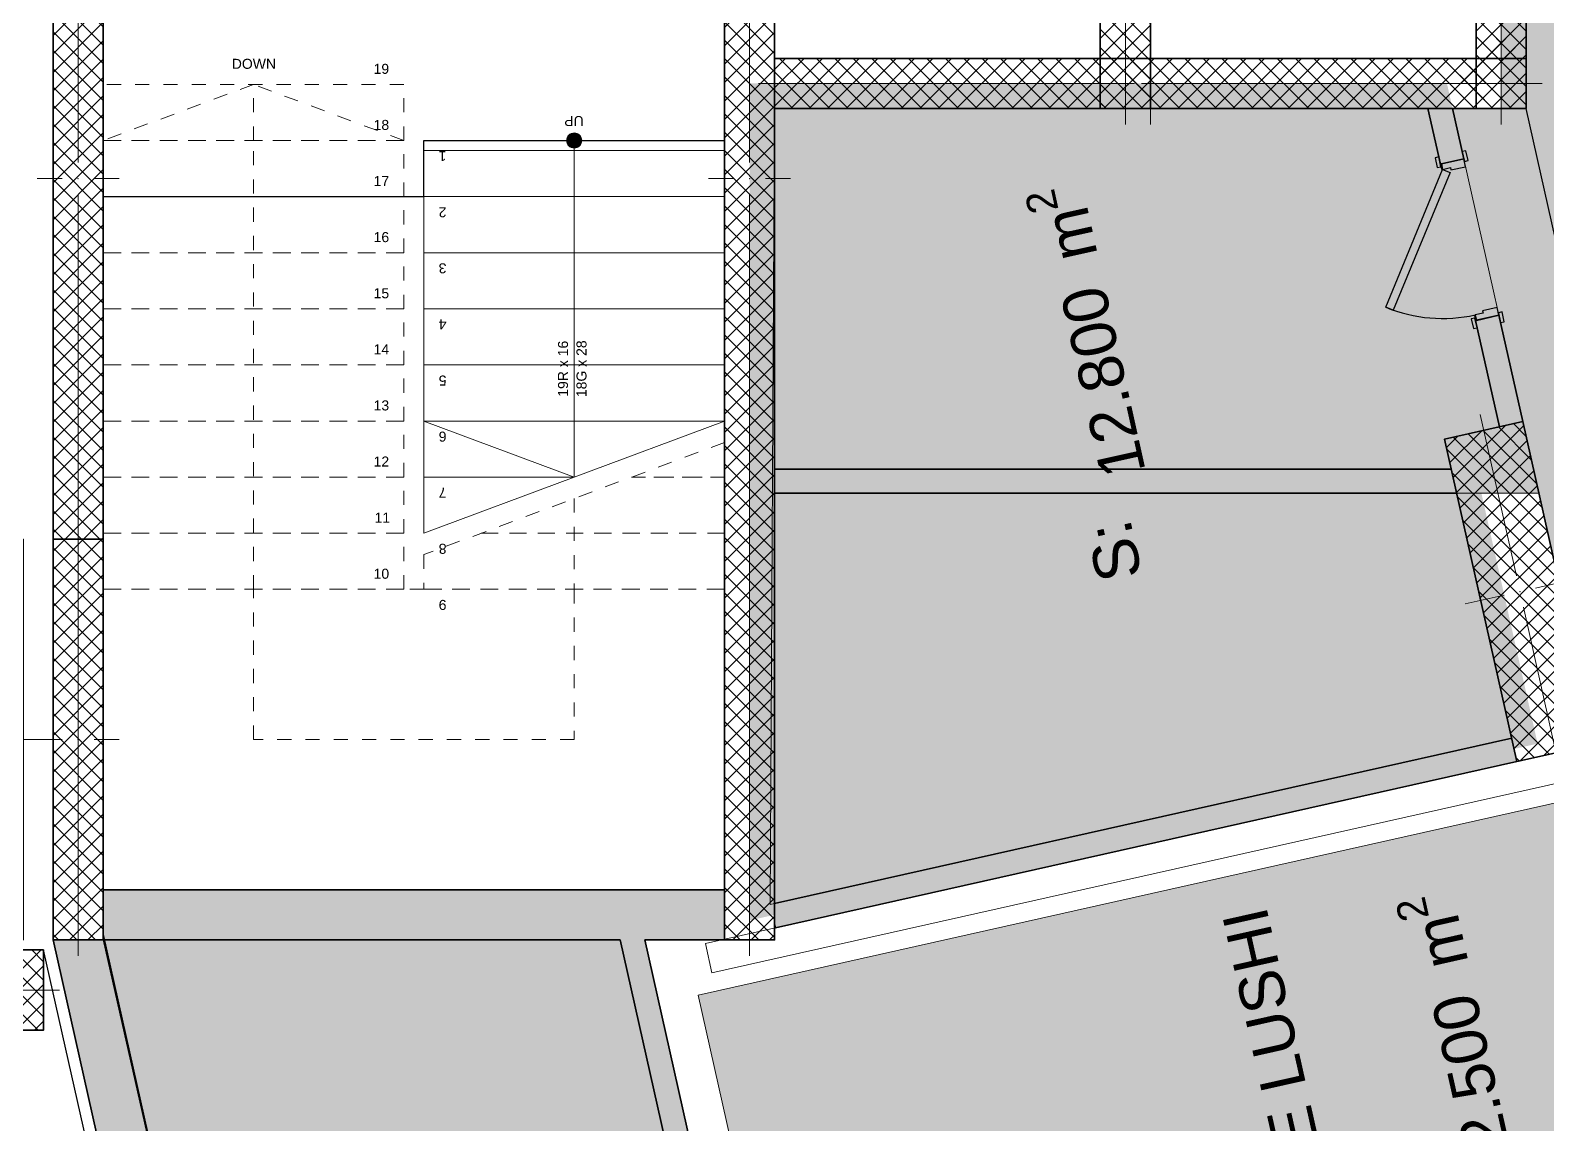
# Model space of a CAD drawing. Header units: millimetres. Extents: x -5491 to 122470, y -101890 to 30952.
# Drawn here: x 52136 to 59702, y -19918 to -14461 of the extents above; entities that cross this region are included whole.
import ezdxf
from ezdxf.enums import TextEntityAlignment as Align

# ---------------------------------------------------------------- set-up
doc = ezdxf.new("R2010")
doc.units = ezdxf.units.MM
doc.header["$MEASUREMENT"] = 0
doc.linetypes.add('Dense Dotted', pattern=[88.194442, 0, -88.194442])
doc.linetypes.add('Small Dashed', pattern=[141.111111, 70.555556, -70.555556])
for name, color, linetype in [('- DEPO', 7, 'Continuous'), ('- GARAZHE', 7, 'Continuous'), ('A - Muret', 7, 'Continuous'), ('A - Pllaka mbi bodrum', 7, 'Continuous'), ('A - Pllaka Perdhes', 7, 'Continuous'), ('A - Pllaka Themel', 7, 'Continuous'), ('A - Shtyllat', 7, 'Continuous'), ('Structural - Stair & Railing', 7, 'Continuous')]:
    doc.layers.add(name, color=color, linetype=linetype)
for name, color, linetype, lineweight in [('- DEPO_Pen_No__1', 7, 'Continuous', 13), ('- GARAZHE_Pen_No__1', 7, 'Continuous', 13), ('065 Möbel Einrichtung_Pen_No__2', 8, 'Continuous', 15), ('A - Fill Zone_Pen_No__102', 254, 'Continuous', 13), ('A - Muret_Pen_No__7', 7, 'Continuous', 35), ('A - Pllaka mbi bodrum_Pen_No__42', 8, 'Continuous', 25), ('A - Pllaka Perdhes_Pen_No__42', 8, 'Continuous', 25), ('A - Pllaka Themel_Pen_No__2', 8, 'Continuous', 15), ('A - Pllaka Themel_Pen_No__42', 8, 'Continuous', 25), ('A - Shtyllat_Pen_No__1', 7, 'Continuous', 13), ('A - Shtyllat_Pen_No__7', 7, 'Continuous', 35), ('ARCHICAD Doors_Pen_No__42', 8, 'Continuous', 25), ('ARCHICAD Zone Stamps_Pen_No__1', 7, 'Continuous', 13), ('Structural - Stair & Railing_Pen_No__11', 171, 'Continuous', 18)]:
    doc.layers.add(name, color=color, linetype=linetype, lineweight=lineweight)
for name, color, linetype, lineweight, true_color in [('- DEPO_Pen_No__105', 7, 'Continuous', 13, 0xcae6ff), ('- DEPO_Pen_No__4', 7, 'Continuous', 20, 0x029e21), ('- GARAZHE_Pen_No__105', 7, 'Continuous', 13, 0xcae6ff), ('A - Fill Zone_Pen_No__176', 7, 'Continuous', 15, 0x93a0c6), ('A - Sutereni Polyline_Pen_No__4', 7, 'Continuous', 20, 0x029e21), ('Structural - Stair & Railing_Pen_No__71', 171, 'Continuous', 20, 0xaaaaff), ('Structural - Stair & Railing_Pen_No__91', 171, 'Continuous', 13, 0xaaaaff)]:
    doc.layers.add(name, color=color, linetype=linetype, lineweight=lineweight, true_color=true_color)
doc.styles.add('GENERATED_STYLE_1', font='')
doc.styles.add('GENERATED_STYLE_2', font='')
doc.styles.get('GENERATED_STYLE_1').set_extended_font_data('Arial')
doc.styles.get('GENERATED_STYLE_2').set_extended_font_data('Arial', bold=True)
pattern_1 = [(45, (0, 0), (-45.96194, 45.96194), []), (135, (0, 0), (45.96194, 45.96194), [])]

# ---------------------------------------------------------------- blocks, each defined once
blk = doc.blocks.new('Slab_2', base_point=(52250, 0))
at = {"layer": 'A - Pllaka Perdhes_Pen_No__42', "color": 8, "linetype": 'Continuous', "lineweight": 25, "flags": 128}
for points in [[(52250, 0), (73150, 0), (73150, -14957.6), (72314.3, -15145.1), (75434.2, -29049.3), (55508, -33520.5), (54446.1, -28788.2), (53340.5, -23860.7), (52250, -19000.8)], [(59350, -14600.8), (55850, -14600.8), (55850, -11570.8), (59350, -11570.8)], [(52500, -18750.8), (52500, -15290.8), (54100, -15290.8), (54100, -15010.8), (55600, -15010.8), (55600, -18750.8)]]:
    blk.add_lwpolyline(points, close=True, dxfattribs=at)
blk = doc.blocks.new('Slab_5', base_point=(52202.2, -19050.8))
at = {"layer": 'A - Pllaka mbi bodrum_Pen_No__42', "color": 8, "linetype": 'Continuous', "lineweight": 25, "flags": 128}
blk.add_lwpolyline([(52202.2, -19050.8), (4150, -19050.1), (4150, -24900.8), (27100, -24900.8), (27100, -53141.2), (34367.5, -53141.2), (34572.1, -54047.7), (58272.3, -48654.7), (58120.8, -47974.9), (60179.8, -47516.1), (56976.7, -33242.2), (55470.3, -33580.4), (54395, -28799.7), (53757.6, -28901.2), (42447.8, -29954.2), (42022.2, -24921.5), (53286.8, -23873)], close=True, dxfattribs=at)
blk = doc.blocks.new('Slab_7', base_point=(4150, -19050.1))
at = {"layer": 'A - Pllaka mbi bodrum_Pen_No__42', "color": 8, "linetype": 'Continuous', "lineweight": 25, "flags": 128}
blk.add_lwpolyline([(4150, -19050.1), (4150, -24900.8), (27100, -24900.8), (27100, -53141.2), (34367.5, -53141.2), (34572.1, -54047.7), (55898.4, -49194.9), (55729.8, -48438.3), (52543.1, -34237.5), (55470.3, -33580.4), (54395, -28799.7), (53757.6, -28901.2), (42447.8, -29954.2), (42022.2, -24921.5), (53286.8, -23873), (52202.2, -19050.8)], close=True, dxfattribs=at)
blk = doc.blocks.new('Stair_2')
at = {"layer": 'Structural - Stair & Railing_Pen_No__71', "linetype": 'Continuous', "lineweight": 20, "true_color": 0xaaaaff}
blk.add_hatch(color=161, dxfattribs=at).paths.add_polyline_path([(54812.5, -15010.8, 1), (54887.5, -15010.8, 1)])
at = {"layer": 'Structural - Stair & Railing_Pen_No__11', "color": 171, "linetype": 'Small Dashed', "lineweight": 18}
for p, q in [((53250, -14730.8), (52500, -15010.8)), ((53250, -15010.8), (53250, -14730.8)), ((54000, -15010.8), (53250, -14730.8)), ((53250, -17250.8), (53250, -15010.8)), ((55600, -16517.6), (54100, -17077.6)), ((54850, -16797.6), (54850, -17250.8)), ((53250, -18000.8), (53250, -17250.8)), ((54850, -17250.8), (54850, -18000.8)), ((54850, -18000.8), (53250, -18000.8))]:
    blk.add_line(p, q, dxfattribs=at)
at = {"layer": 'Structural - Stair & Railing_Pen_No__11', "color": 171, "linetype": 'Continuous', "lineweight": 18}
for p, q in [((55600, -15010.8), (54100, -15010.8)), ((54100, -15010.8), (54100, -15290.8)), ((54850, -15010.8), (54850, -15290.8)), ((55600, -15290.8), (55600, -15010.8)), ((54100, -15290.8), (55600, -15290.8)), ((55600, -15290.8), (54100, -15290.8)), ((54100, -15290.8), (54100, -15570.8)), ((54850, -15290.8), (54850, -16690.8)), ((55600, -15570.8), (55600, -15290.8)), ((54100, -15570.8), (55600, -15570.8)), ((55600, -15570.8), (54100, -15570.8)), ((54100, -15570.8), (54100, -15850.8)), ((55600, -15850.8), (55600, -15570.8)), ((54100, -15850.8), (55600, -15850.8)), ((55600, -15850.8), (54100, -15850.8)), ((54100, -15850.8), (54100, -16130.8)), ((55600, -16130.8), (55600, -15850.8)), ((54100, -16130.8), (55600, -16130.8)), ((55600, -16130.8), (54100, -16130.8)), ((54100, -16130.8), (54100, -16410.8)), ((55600, -16410.8), (55600, -16130.8)), ((54100, -16410.8), (55600, -16410.8)), ((55600, -16410.8), (54100, -16410.8)), ((54100, -16410.8), (54100, -16690.8)), ((55600, -16410.8), (54100, -16970.8)), ((54100, -16410.8), (54850, -16690.8)), ((54850, -16690.8), (55600, -16410.8)), ((54100, -16690.8), (54850, -16690.8)), ((54850, -16690.8), (54100, -16690.8)), ((54100, -16690.8), (54100, -16970.8))]:
    blk.add_line(p, q, dxfattribs=at)
at = {"layer": 'Structural - Stair & Railing_Pen_No__11', "color": 171, "linetype": 'Continuous', "lineweight": 18, "flags": 128}
blk.add_lwpolyline([(54812.5, -15010.8, 1), (54887.5, -15010.8, 1)], format="xyb", close=True, dxfattribs=at)
at = {"layer": 'Structural - Stair & Railing_Pen_No__91', "color": 161, "linetype": 'Small Dashed', "lineweight": 13, "true_color": 0xaaaaff}
for p, q in [((54000, -14730.8), (52500, -14730.8)), ((52500, -14730.8), (52500, -15010.8)), ((54000, -15010.8), (54000, -14730.8)), ((54000, -15010.8), (52500, -15010.8)), ((52500, -15010.8), (52500, -15290.8)), ((52500, -15010.8), (54000, -15010.8)), ((54000, -15290.8), (54000, -15010.8)), ((54000, -15290.8), (52500, -15290.8)), ((52500, -15290.8), (52500, -15570.8)), ((52500, -15290.8), (54000, -15290.8)), ((54000, -15570.8), (54000, -15290.8)), ((54000, -15570.8), (52500, -15570.8)), ((52500, -15570.8), (52500, -15850.8)), ((52500, -15570.8), (54000, -15570.8)), ((54000, -15850.8), (54000, -15570.8)), ((54000, -15850.8), (52500, -15850.8)), ((52500, -15850.8), (52500, -16130.8)), ((52500, -15850.8), (54000, -15850.8)), ((54000, -16130.8), (54000, -15850.8)), ((54000, -16130.8), (52500, -16130.8)), ((52500, -16130.8), (52500, -16410.8)), ((52500, -16130.8), (54000, -16130.8)), ((54000, -16410.8), (54000, -16130.8)), ((54000, -16410.8), (52500, -16410.8)), ((52500, -16410.8), (52500, -16690.8)), ((52500, -16410.8), (54000, -16410.8)), ((54000, -16690.8), (54000, -16410.8)), ((55600, -16690.8), (55600, -16517.6)), ((54000, -16690.8), (52500, -16690.8)), ((52500, -16690.8), (52500, -16970.8)), ((52500, -16690.8), (54000, -16690.8)), ((54000, -16970.8), (54000, -16690.8)), ((55135.9, -16690.8), (55600, -16690.8)), ((55600, -16690.8), (55135.9, -16690.8)), ((55600, -16970.8), (55600, -16690.8)), ((52500, -16970.8), (52500, -17250.8)), ((54000, -16970.8), (52500, -16970.8)), ((52500, -16970.8), (54000, -16970.8)), ((54000, -17250.8), (54000, -16970.8)), ((54385.9, -16970.8), (55600, -16970.8)), ((55600, -16970.8), (54385.9, -16970.8)), ((55600, -17250.8), (55600, -16970.8)), ((54100, -17077.6), (54100, -17250.8)), ((54000, -17250.8), (52500, -17250.8)), ((52500, -17250.8), (52500, -18750.8)), ((52500, -17250.8), (54000, -17250.8)), ((54100, -17250.8), (54000, -17250.8)), ((54100, -17250.8), (55600, -17250.8)), ((55600, -17250.8), (54100, -17250.8)), ((55600, -18750.8), (55600, -17250.8)), ((52500, -18750.8), (55600, -18750.8))]:
    blk.add_line(p, q, dxfattribs=at)
at = {"layer": 'Structural - Stair & Railing_Pen_No__91', "color": 161, "linetype": 'Continuous', "lineweight": 13, "true_color": 0xaaaaff}
for p, q in [((55600, -15060.8), (54100, -15060.8)), ((54100, -15060.8), (54100, -16970.8)), ((55600, -16410.8), (55600, -15060.8))]:
    blk.add_line(p, q, dxfattribs=at)
at = {"layer": 'Structural - Stair & Railing_Pen_No__71', "color": 161, "lineweight": 20, "true_color": 0xaaaaff, "char_height": 50, "attachment_point": 4, "style": 'GENERATED_STYLE_1'}
for s, insert in [('\\A1;{\\pql;\\fArial|b0|i0|c0|p34;DOWN}', (53141.4, -14628.4)), ('\\A1;{\\pql;\\fArial|b0|i0|c0|p34;19}', (53849.1, -14653.4)), ('\\A1;{\\pql;\\fArial|b0|i0|c0|p34;18}', (53849.1, -14933.4)), ('\\A1;{\\pql;\\fArial|b0|i0|c0|p34;17}', (53849.1, -15213)), ('\\A1;{\\pql;\\fArial|b0|i0|c0|p34;16}', (53849.1, -15493.4)), ('\\A1;{\\pql;\\fArial|b0|i0|c0|p34;15}', (53849.1, -15773.4)), ('\\A1;{\\pql;\\fArial|b0|i0|c0|p34;14}', (53849.1, -16053)), ('\\A1;{\\pql;\\fArial|b0|i0|c0|p34;13}', (53849.1, -16333.4)), ('\\A1;{\\pql;\\fArial|b0|i0|c0|p34;12}', (53849.1, -16613)), ('\\A1;{\\pql;\\fArial|b0|i0|c0|p34;11}', (53854.1, -16893)), ('\\A1;{\\pql;\\fArial|b0|i0|c0|p34;10}', (53849.1, -17173.4))]:
    blk.add_mtext(s, dxfattribs=dict(at, insert=insert))
at = {"layer": 'Structural - Stair & Railing_Pen_No__71', "color": 161, "lineweight": 20, "true_color": 0xaaaaff, "char_height": 50, "style": 'GENERATED_STYLE_1'}
for s, insert, attachment_point, rotation in [('\\A1;{\\pql;\\fArial|b0|i0|c0|p34;UP}', (54897.5, -14913.3), 4, 180), ('\\A1;{\\pql;\\fArial|b0|i0|c0|p34;1}', (54212.9, -15088.7), 4, 180), ('\\A1;{\\pql;\\fArial|b0|i0|c0|p34;2}', (54212.9, -15368.7), 4, 180), ('\\A1;{\\pql;\\fArial|b0|i0|c0|p34;3}', (54212.9, -15648.3), 4, 180), ('\\A1;{\\pql;\\fArial|b0|i0|c0|p34;4}', (54212.9, -15928.7), 4, 180), ('\\A1;{\\pqc;\\pt0,3550;\\fArial|b0|i0|c0|p34;19R x \\fArial|b0|i0|c0|p34;16\\fArial|b0|i0|c0|p34;\\A1{\\H.66x;\\S^  ;}\\fArial|b0|i0|c0|p34;\\fArial|b0|i0|c0|p34;\\fArial|b0|i0|c0|p34;\\fArial|b0|i0|c0|p34;\\A1{\\H.66x;\\S^  ;}\\fArial|b0|i0|c0|p34;\\fArial|b0|i0|c0|p34;\\fArial|b0|i0|c0|p34;\\fArial|b0|i0|c0|p34;\\A1{\\H.66x;\\S^  ;}\\fArial|b0|i0|c0|p34;}', (54833.7, -16130.8), 8, 90), ('\\A1;{\\pqc;\\pt0,3550;\\fArial|b0|i0|c0|p34;18G x \\fArial|b0|i0|c0|p34;28\\fArial|b0|i0|c0|p34;\\A1{\\H.66x;\\S^  ;}\\fArial|b0|i0|c0|p34;\\fArial|b0|i0|c0|p34;\\fArial|b0|i0|c0|p34;\\fArial|b0|i0|c0|p34;\\A1{\\H.66x;\\S^  ;}\\fArial|b0|i0|c0|p34;\\fArial|b0|i0|c0|p34;\\fArial|b0|i0|c0|p34;\\fArial|b0|i0|c0|p34;\\A1{\\H.66x;\\S^  ;}\\fArial|b0|i0|c0|p34;}', (54861.4, -16130.8), 2, 90), ('\\A1;{\\pql;\\fArial|b0|i0|c0|p34;5}', (54212.9, -16208.3), 4, 180), ('\\A1;{\\pql;\\fArial|b0|i0|c0|p34;6}', (54212.9, -16488.3), 4, 180), ('\\A1;{\\pql;\\fArial|b0|i0|c0|p34;7}', (54212.9, -16768.7), 4, 180), ('\\A1;{\\pql;\\fArial|b0|i0|c0|p34;8}', (54212.9, -17048.3), 4, 180), ('\\A1;{\\pql;\\fArial|b0|i0|c0|p34;9}', (54212.9, -17328.3), 4, 180)]:
    blk.add_mtext(s, dxfattribs=dict(at, insert=insert, attachment_point=attachment_point, rotation=rotation))
blk = doc.blocks.new('Wall_1', base_point=(59636.4, -16650.8))
at = {"layer": 'A - Muret', "linetype": 'Continuous', "lineweight": 0, "true_color": 0x000000}
blk.add_hatch(color=18, dxfattribs=at).paths.add_polyline_path([(55850, -16650.8), (55850, -16770.8), (59253.4, -16770.8), (59226.4, -16650.8)])
at = {"layer": 'A - Muret_Pen_No__7', "color": 7, "linetype": 'Continuous', "lineweight": 35, "flags": 128}
for points in [[(59226.4, -16650.8), (55850, -16650.8)], [(55850, -16770.8), (59253.4, -16770.8)]]:
    blk.add_lwpolyline(points, dxfattribs=at)
blk = doc.blocks.new('Parking Place 25_4')
at = {"layer": '065 Möbel Einrichtung_Pen_No__2', "color": 8, "linetype": 'Continuous', "lineweight": 15, "flags": 128}
for points in [[(-75, 0), (75, 0), (75, 4908.7), (-75, 4908.7)], [(3417.4, 0), (3567.4, 0), (3567.4, 4908.7), (3417.4, 4908.7)]]:
    blk.add_lwpolyline(points, close=True, dxfattribs=at)
at = {"layer": '065 Möbel Einrichtung_Pen_No__2', "color": 8, "linetype": 'Continuous', "lineweight": 15, "style": 'GENERATED_STYLE_2'}
blk.add_attdef('num_start', text='', height=150, dxfattribs=at).set_placement((400, 408.6), align=Align.MIDDLE_CENTER)
blk = doc.blocks.new('Slab_97', base_point=(59475, -6200))
at = {"layer": 'A - Pllaka Themel_Pen_No__2', "linetype": 'Continuous', "lineweight": 0, "true_color": 0x3f3f3f}
blk.add_hatch(color=250, dxfattribs=at).paths.add_polyline_path([(59475, -6200), (59475, -11400.8), (59600, -11400.8), (59600, -14850.8), (63304.7, -31361.1), (63833, -31242.6), (64060.4, -32256.3), (63531.2, -32375), (64967.3, -38802.9), (65076.7, -39290.3), (66245.7, -44499.7, -0.18315), (66391.8, -44565.5), (68962.3, -55991.9, -0.423476), (68586.7, -56587.1), (61434.5, -58192.1), (62495.4, -63184.1), (69886.6, -61525.5), (70979.4, -66395.2), (77382.9, -64958.2), (76523.1, -61130.1), (76063.5, -61233.3), (71916.8, -42772.1), (69295.2, -31081.8), (68646.4, -31227.3), (68418.9, -30213.5), (68662.9, -30159), (67757.2, -26109.6), (66599.1, -20931.1), (65638.3, -16643.1), (65972, -16568.2), (65884.4, -16177.9), (66543.2, -16030.1), (66526.5, -9603.7), (72900, -9603.7), (72900, -6200), (66750, -6200)])
at = {"layer": 'A - Pllaka Themel_Pen_No__42', "color": 8, "linetype": 'Continuous', "lineweight": 25, "flags": 128}
blk.add_lwpolyline([(64967.3, -38802.9), (63531.2, -32375), (64060.4, -32256.3), (63833, -31242.6), (63304.7, -31361.1), (59600, -14850.8), (59600, -11400.8), (59475, -11400.8), (59475, -6200), (66750, -6200), (72900, -6200), (72900, -9603.7), (66526.5, -9603.7), (66543.2, -16030.1), (65884.4, -16177.9), (65972, -16568.2), (65638.3, -16643.1), (66599.1, -20931.1), (67757.2, -26109.6), (68662.9, -30159), (68418.9, -30213.5), (68646.4, -31227.3), (69295.2, -31081.8), (71916.8, -42772.1)], dxfattribs=at)
blk = doc.blocks.new('SHEGE LUSHI_18_17', base_point=(58686.4, -19903.9))
at = {"layer": '- GARAZHE_Pen_No__105', "linetype": 'Continuous', "lineweight": 0, "true_color": 0x141719}
blk.add_hatch(color=250, dxfattribs=at).paths.add_polyline_path([(60894.8, -20621.5), (60347.4, -18182.2), (55468.7, -19277), (56016.1, -21716.3)])
at = {"layer": '- GARAZHE_Pen_No__1', "color": 7, "linetype": 'Continuous', "lineweight": 13, "flags": 128}
blk.add_lwpolyline([(60894.8, -20621.5), (60347.4, -18182.2), (55468.7, -19277), (56016.1, -21716.3)], close=True, dxfattribs=at)
at = {"layer": 'ARCHICAD Zone Stamps_Pen_No__1', "color": 7, "lineweight": 13, "insert": (59271.1, -20255.7), "char_height": 225, "attachment_point": 1, "rotation": 102.64786, "style": 'GENERATED_STYLE_1'}
blk.add_mtext('\\A1;{\\pql;\\pt0,50;\\fArial|b0|i0|c0|p34;12.500\\fArial|b0|i0|c0|p34;\\A1{\\H.66x;\\S^  ;}\\fArial|b0|i0|c0|p34; m\\fArial|b0|i0|c0|p34;\\A1{\\H.66x;\\S2^  ;}}', dxfattribs=at)
at = {"layer": 'ARCHICAD Zone Stamps_Pen_No__1', "color": 7, "lineweight": 13, "style": 'GENERATED_STYLE_1'}
for tag, p in [('DUMMY_850', (58138.9, -19078.7)), ('DUMMY_849', (57707.7, -19175.5)), ('measuredAreaCode', (59320.2, -20761.1)), ('ROOM_NUMBER', (58112.7, -21032)), ('ROOM_NAME', (58544, -20935.3))]:
    blk.add_attdef(tag, text='', height=225, rotation=102.64786, dxfattribs=at).set_placement(p, align=Align.TOP_LEFT)
blk = doc.blocks.new('SHEGE LUSHI_C - D8_22', base_point=(54114.1, -21496.2))
at = {"layer": '- DEPO_Pen_No__105', "linetype": 'Continuous', "lineweight": 0, "true_color": 0x141719}
blk.add_hatch(color=250, dxfattribs=at).paths.add_polyline_path([(53708.9, -23675.6), (56007.5, -23139.3), (55078.9, -19000.8), (52500, -19000.8), (53453.1, -23220.5), (53599.4, -23187.7)])
at = {"layer": '- DEPO_Pen_No__1', "color": 7, "linetype": 'Continuous', "lineweight": 13, "flags": 128}
blk.add_lwpolyline([(53708.9, -23675.6), (56007.5, -23139.3), (55078.9, -19000.8), (52500, -19000.8), (53453.1, -23220.5), (53599.4, -23187.7)], close=True, dxfattribs=at)
at = {"layer": 'ARCHICAD Zone Stamps_Pen_No__1', "color": 7, "lineweight": 13, "insert": (54088.8, -21961.4), "char_height": 225, "attachment_point": 1, "rotation": 102.5, "style": 'GENERATED_STYLE_1'}
blk.add_mtext('\\A1;{\\pql;\\pt0,50;\\fArial|b0|i0|c0|p34;11.319\\fArial|b0|i0|c0|p34;\\A1{\\H.66x;\\S^  ;}\\fArial|b0|i0|c0|p34; m\\fArial|b0|i0|c0|p34;\\A1{\\H.66x;\\S2^  ;}}', dxfattribs=at)
at = {"layer": 'ARCHICAD Zone Stamps_Pen_No__1', "color": 7, "lineweight": 13, "style": 'GENERATED_STYLE_1'}
blk.add_attdef('measuredAreaCode', text='', height=225, rotation=102.5, dxfattribs=at).set_placement((54141.7, -22489), align=Align.TOP_LEFT)
blk = doc.blocks.new('MOREA_C - DA_23', base_point=(57438.7, -16236.9))
at = {"layer": '- DEPO_Pen_No__4', "linetype": 'Continuous', "lineweight": 0, "true_color": 0x002708}
blk.add_hatch(color=98, dxfattribs=at).paths.add_polyline_path([(55827.6, -18824), (59527.8, -17993.7), (59253.4, -16770.8), (59663.3, -16770.8), (59232.5, -14850.8), (55850, -14850.8)])
at = {"layer": '- DEPO_Pen_No__1', "color": 7, "linetype": 'Continuous', "lineweight": 13, "flags": 128}
blk.add_lwpolyline([(55827.6, -18824), (59527.8, -17993.7), (59253.4, -16770.8), (59663.3, -16770.8), (59232.5, -14850.8), (55850, -14850.8)], close=True, dxfattribs=at)
at = {"layer": 'ARCHICAD Zone Stamps_Pen_No__1', "color": 7, "lineweight": 13, "insert": (57418.4, -16724.2), "char_height": 225, "attachment_point": 1, "rotation": 102.5, "style": 'GENERATED_STYLE_1'}
blk.add_mtext('\\A1;{\\pql;\\pt0,50;\\fArial|b0|i0|c0|p34;12.800\\fArial|b0|i0|c0|p34;\\A1{\\H.66x;\\S^  ;}\\fArial|b0|i0|c0|p34; m\\fArial|b0|i0|c0|p34;\\A1{\\H.66x;\\S2^  ;}}', dxfattribs=at)
at = {"layer": 'ARCHICAD Zone Stamps_Pen_No__1', "color": 7, "lineweight": 13, "style": 'GENERATED_STYLE_1'}
blk.add_attdef('measuredAreaCode', text='', height=225, rotation=102.5, dxfattribs=at).set_placement((57466.3, -17229.7), align=Align.TOP_LEFT)
blk = doc.blocks.new('Door 25')
at = {"layer": 'ARCHICAD Doors_Pen_No__42', "color": 8, "linetype": 'Continuous', "lineweight": 25}
for p, q in [((-260.4, 394), (-237.4, 426.7)), ((349.1, -32.8), (-260.4, 394)), ((-237.4, 426.7), (372, 0)), ((-387, 24), (-437, 24)), ((-437, 24), (-437, 5)), ((-437, 5), (-387, 5)), ((-400, 5), (-437, 5)), ((-400, 5), (-437, 5)), ((-375, 5), (-400, 5)), ((-400, 5), (-400, 0)), ((-400, 0), (-400, 5)), ((-400, 0), (-400, 5)), ((-400, 0), (-375, 0)), ((-372, 0), (-400, 0)), ((-400, 0), (-400, -115)), ((-400, -115), (-400, 0)), ((-400, -115), (-400, 0)), ((-387, 5), (-387, 24)), ((-375, 0), (-375, 5)), ((-372, -40), (-372, 0)), ((372, 0), (349.1, -32.8)), ((400, 0), (372, 0)), ((372, 0), (372, -40)), ((400, 5), (375, 5)), ((375, 5), (375, 0)), ((375, 0), (400, 0)), ((437, 24), (387, 24)), ((387, 24), (387, 5)), ((387, 5), (437, 5)), ((400, 0), (400, 5)), ((400, 0), (400, 5)), ((400, 0), (400, 5)), ((400, 5), (437, 5)), ((400, 5), (437, 5)), ((400, -115), (400, 0)), ((400, -115), (400, 0)), ((400, -115), (400, 0)), ((437, 5), (437, 24)), ((-360, -40), (-372, -40)), ((-360, -115), (-360, -40)), ((372, -40), (360, -40)), ((360, -40), (360, -115)), ((-387, -115), (-437, -115)), ((-437, -115), (-437, -134)), ((-400, -115), (-437, -115)), ((-400, -115), (-437, -115)), ((-437, -134), (-387, -134)), ((-400, -115), (-360, -115)), ((-387, -134), (-387, -115)), ((360, -115), (400, -115)), ((437, -115), (387, -115)), ((387, -115), (387, -134)), ((387, -134), (437, -134)), ((400, -115), (437, -115)), ((400, -115), (437, -115)), ((437, -134), (437, -115))]:
    blk.add_line(p, q, dxfattribs=at)
blk.add_arc((372, 0), 744, 145, 180, dxfattribs=at)
blk = doc.blocks.new('Wall_188', base_point=(55201.9, -19000.8))
at = {"layer": 'A - Muret', "linetype": 'Continuous', "lineweight": 0, "true_color": 0x000000}
for points in [[(55201.9, -19000.8), (55078.9, -19000.8), (55714.1, -21831.8), (55831.2, -21805.5)], [(56006.4, -22586.1), (55889.3, -22612.4), (56007.5, -23139.3), (56124.6, -23113)], [(56007.5, -23139.3), (56150.9, -23230.1), (56124.6, -23113)], [(56007.5, -23139.3), (56033.8, -23256.4), (56150.9, -23230.1)]]:
    blk.add_hatch(color=18, dxfattribs=at).paths.add_polyline_path(points)
at = {"layer": 'A - Muret_Pen_No__7', "color": 7, "linetype": 'Continuous', "lineweight": 35}
for p, q in [((55831.2, -21805.5), (55823.1, -21769.4)), ((55714.1, -21831.8), (55706, -21795.7)), ((55719, -21830.7), (55714.1, -21831.8)), ((55831.2, -21805.5), (55719, -21830.7)), ((55894.2, -22611.3), (55889.3, -22612.4)), ((55889.3, -22612.4), (55897.4, -22648.5)), ((56006.4, -22586.1), (55894.2, -22611.3)), ((56006.4, -22586.1), (56014.5, -22622.2))]:
    blk.add_line(p, q, dxfattribs=at)
at = {"layer": 'A - Muret_Pen_No__7', "color": 7, "linetype": 'Continuous', "lineweight": 35, "flags": 128}
for points in [[(55078.9, -19000.8), (55714.1, -21831.8)], [(55831.2, -21805.5), (55201.9, -19000.8)], [(55889.3, -22612.4), (56007.5, -23139.3)], [(56150.9, -23230.1), (56006.4, -22586.1)], [(56150.9, -23230.1), (56033.8, -23256.4)]]:
    blk.add_lwpolyline(points, dxfattribs=at)
at = {"layer": 'ARCHICAD Doors_Pen_No__42', "color": 8, "linetype": 'Continuous', "lineweight": 25, "xscale": -0.9999999999999997, "zscale": 1000, "rotation": 102.6469138785917}
blk.add_blockref('Door 25', (55806.6, -22221), dxfattribs=at)
blk = doc.blocks.new('Wall_190', base_point=(52500, -19000.8))
at = {"layer": 'A - Muret', "linetype": 'Continuous', "lineweight": 0, "true_color": 0x000000}
blk.add_hatch(color=18, dxfattribs=at).paths.add_polyline_path([(52500, -19000.8), (55600, -19000.8), (55600, -18750.8), (52500, -18750.8)])
at = {"layer": 'A - Muret_Pen_No__7', "color": 7, "linetype": 'Continuous', "lineweight": 35, "flags": 128}
for points in [[(55600, -18750.8), (52500, -18750.8)], [(52500, -19000.8), (55078.9, -19000.8)], [(55201.9, -19000.8), (55600, -19000.8)]]:
    blk.add_lwpolyline(points, dxfattribs=at)
blk = doc.blocks.new('Wall_191', base_point=(55853.9, -18941.1))
at = {"layer": 'A - Muret', "linetype": 'Continuous', "lineweight": 0, "true_color": 0x000000}
blk.add_hatch(color=18, dxfattribs=at).paths.add_polyline_path([(59527.8, -17993.7), (55850, -18818.9), (55850, -18923.6), (55853.9, -18941.1), (59554, -18110.8)])
at = {"layer": 'A - Muret_Pen_No__7', "color": 7, "linetype": 'Continuous', "lineweight": 35, "flags": 128}
for points in [[(59527.8, -17993.7), (55850, -18818.9)], [(55853.9, -18941.1), (59554, -18110.8)], [(55850, -18923.6), (55853.9, -18941.1)]]:
    blk.add_lwpolyline(points, dxfattribs=at)
blk = doc.blocks.new('Wall_192', base_point=(59636.4, -16650.8))
at = {"layer": 'A - Muret', "linetype": 'Continuous', "lineweight": 0, "true_color": 0x000000}
for points in [[(59232.5, -14850.8), (59109.5, -14850.8), (59171.9, -15128.8), (59289, -15102.5)], [(59347, -15909.4), (59466, -16439.5), (59583.1, -16413.3), (59464.1, -15883.1)]]:
    blk.add_hatch(color=18, dxfattribs=at).paths.add_polyline_path(points)
at = {"layer": 'A - Muret_Pen_No__7', "color": 7, "linetype": 'Continuous', "lineweight": 35}
for p, q in [((59171.9, -15128.8), (59163.8, -15092.7)), ((59176.8, -15127.7), (59171.9, -15128.8)), ((59289, -15102.5), (59176.8, -15127.7)), ((59289, -15102.5), (59280.9, -15066.4)), ((59464.1, -15883.1), (59351.9, -15908.3)), ((59464.1, -15883.1), (59472.2, -15919.2)), ((59351.9, -15908.3), (59347, -15909.4)), ((59347, -15909.4), (59355.1, -15945.5))]:
    blk.add_line(p, q, dxfattribs=at)
at = {"layer": 'A - Muret_Pen_No__7', "color": 7, "linetype": 'Continuous', "lineweight": 35, "flags": 128}
for points in [[(59109.5, -14850.8), (59171.9, -15128.8)], [(59289, -15102.5), (59232.5, -14850.8)], [(59583.1, -16413.3), (59464.1, -15883.1)], [(59347, -15909.4), (59466, -16439.5)]]:
    blk.add_lwpolyline(points, dxfattribs=at)
at = {"layer": 'ARCHICAD Doors_Pen_No__42', "color": 8, "linetype": 'Continuous', "lineweight": 25, "zscale": 1000, "rotation": 102.6469138785828}
blk.add_blockref('Door 25', (59264.3, -15518), dxfattribs=at)
blk = doc.blocks.new('Wall_195', base_point=(53340.5, -23860.7))
at = {"layer": 'A - Muret', "linetype": 'Continuous', "lineweight": 0, "true_color": 0x000000}
blk.add_hatch(color=18, dxfattribs=at).paths.add_polyline_path([(52500, -19000.8), (52250, -19000.8), (53209.1, -23275.3), (53453.1, -23220.5), (52500, -18973.1)])
at = {"layer": 'A - Muret_Pen_No__7', "color": 7, "linetype": 'Continuous', "lineweight": 35, "flags": 128}
for points in [[(53453.1, -23220.5), (52500, -18973.1)], [(52250, -19000.8), (53209.1, -23275.3)]]:
    blk.add_lwpolyline(points, dxfattribs=at)
blk = doc.blocks.new('Column_5', base_point=(51902.2, -19250.8))
at = {"layer": 'A - Shtyllat', "linetype": 'Continuous', "lineweight": 0, "true_color": 0x000000}
h = blk.add_hatch(dxfattribs=at)
h.set_pattern_fill('Concrete_Block', color=18, style=0, pattern_type=2)
h.set_pattern_definition(pattern_1)
h.paths.add_polyline_path([(52202.2, -19050.8), (51602.2, -19050.8), (51602.2, -19450.8), (52202.2, -19450.8)])
at = {"layer": 'A - Shtyllat_Pen_No__1', "color": 7, "linetype": 'Continuous', "lineweight": 13}
for p, q in [((51902.2, -19170.8), (51902.2, -18970.8)), ((51822.2, -19250.8), (51522.2, -19250.8)), ((51982.2, -19250.8), (52282.2, -19250.8)), ((51902.2, -19330.8), (51902.2, -19530.8))]:
    blk.add_line(p, q, dxfattribs=at)
blk.add_point((51902.2, -19250.8), dxfattribs=at)
at = {"layer": 'A - Shtyllat_Pen_No__7', "color": 7, "linetype": 'Continuous', "lineweight": 35, "flags": 128}
blk.add_lwpolyline([(52202.2, -19050.8), (51602.2, -19050.8), (51602.2, -19450.8), (52202.2, -19450.8)], close=True, dxfattribs=at)
blk = doc.blocks.new('Column_7', base_point=(51900, -18000.8))
at = {"layer": 'A - Shtyllat', "linetype": 'Continuous', "lineweight": 0, "true_color": 0x000000}
h = blk.add_hatch(dxfattribs=at)
h.set_pattern_fill('Concrete_Block', color=18, style=0, pattern_type=2)
h.set_pattern_definition(pattern_1)
h.paths.add_polyline_path([(51700, -19000.8), (52100, -19000.8), (52100, -17000.8), (51700, -17000.8)])
at = {"layer": 'A - Shtyllat_Pen_No__1', "color": 7, "linetype": 'Continuous', "lineweight": 13}
for p, q in [((51900, -17920.8), (51900, -16920.8)), ((51820, -18000.8), (51620, -18000.8)), ((51980, -18000.8), (52180, -18000.8)), ((51900, -18080.8), (51900, -19080.8))]:
    blk.add_line(p, q, dxfattribs=at)
blk.add_point((51900, -18000.8), dxfattribs=at)
at = {"layer": 'A - Shtyllat_Pen_No__7', "color": 7, "linetype": 'Continuous', "lineweight": 35, "flags": 128}
blk.add_lwpolyline([(51700, -19000.8), (52100, -19000.8), (52100, -17000.8), (51700, -17000.8)], close=True, dxfattribs=at)
blk = doc.blocks.new('Column_8', base_point=(52375, -18000.8))
at = {"layer": 'A - Shtyllat', "linetype": 'Continuous', "lineweight": 0, "true_color": 0x000000}
h = blk.add_hatch(dxfattribs=at)
h.set_pattern_fill('Concrete_Block', color=18, style=0, pattern_type=2)
h.set_pattern_definition(pattern_1)
h.paths.add_polyline_path([(52500, -19000.8), (52500, -17000.8), (52250, -17000.8), (52250, -19000.8)])
at = {"layer": 'A - Shtyllat_Pen_No__1', "color": 7, "linetype": 'Continuous', "lineweight": 13}
for p, q in [((52375, -17920.8), (52375, -16920.8)), ((52295, -18000.8), (52170, -18000.8)), ((52455, -18000.8), (52580, -18000.8)), ((52375, -18080.8), (52375, -19080.8))]:
    blk.add_line(p, q, dxfattribs=at)
blk.add_point((52375, -18000.8), dxfattribs=at)
at = {"layer": 'A - Shtyllat_Pen_No__7', "color": 7, "linetype": 'Continuous', "lineweight": 35, "flags": 128}
blk.add_lwpolyline([(52500, -19000.8), (52250, -19000.8), (52250, -17000.8), (52500, -17000.8)], close=True, dxfattribs=at)
blk = doc.blocks.new('Column_9', base_point=(52375, -15200.8))
at = {"layer": 'A - Shtyllat', "linetype": 'Continuous', "lineweight": 0, "true_color": 0x000000}
h = blk.add_hatch(dxfattribs=at)
h.set_pattern_fill('Concrete_Block', color=18, style=0, pattern_type=2)
h.set_pattern_definition(pattern_1)
h.paths.add_polyline_path([(52250, -19000.8), (52500, -19000.8), (52500, -11400.8), (52250, -11400.8)])
at = {"layer": 'A - Shtyllat_Pen_No__1', "color": 7, "linetype": 'Continuous', "lineweight": 13}
for p, q in [((52375, -15120.8), (52375, -11320.8)), ((52295, -15200.8), (52170, -15200.8)), ((52455, -15200.8), (52580, -15200.8)), ((52375, -15280.8), (52375, -19080.8))]:
    blk.add_line(p, q, dxfattribs=at)
blk.add_point((52375, -15200.8), dxfattribs=at)
at = {"layer": 'A - Shtyllat_Pen_No__7', "color": 7, "linetype": 'Continuous', "lineweight": 35, "flags": 128}
blk.add_lwpolyline([(52250, -19000.8), (52500, -19000.8), (52500, -11400.8), (52250, -11400.8)], close=True, dxfattribs=at)
blk = doc.blocks.new('Column_10', base_point=(55725, -15200.8))
at = {"layer": 'A - Shtyllat', "linetype": 'Continuous', "lineweight": 0, "true_color": 0x000000}
h = blk.add_hatch(dxfattribs=at)
h.set_pattern_fill('Concrete_Block', color=18, style=0, pattern_type=2)
h.set_pattern_definition(pattern_1)
h.paths.add_polyline_path([(55600, -19000.8), (55850, -19000.8), (55850, -11400.8), (55600, -11400.8)])
at = {"layer": 'A - Shtyllat_Pen_No__1', "color": 7, "linetype": 'Continuous', "lineweight": 13}
for p, q in [((55725, -15120.8), (55725, -11320.8)), ((55645, -15200.8), (55520, -15200.8)), ((55805, -15200.8), (55930, -15200.8)), ((55725, -15280.8), (55725, -19080.8))]:
    blk.add_line(p, q, dxfattribs=at)
blk.add_point((55725, -15200.8), dxfattribs=at)
at = {"layer": 'A - Shtyllat_Pen_No__7', "color": 7, "linetype": 'Continuous', "lineweight": 35, "flags": 128}
blk.add_lwpolyline([(55600, -19000.8), (55850, -19000.8), (55850, -11400.8), (55600, -11400.8)], close=True, dxfattribs=at)
blk = doc.blocks.new('Column_11', base_point=(59475, -13125.8))
at = {"layer": 'A - Shtyllat', "linetype": 'Continuous', "lineweight": 0, "true_color": 0x000000}
h = blk.add_hatch(dxfattribs=at)
h.set_pattern_fill('Concrete_Block', color=18, style=0, pattern_type=2)
h.set_pattern_definition(pattern_1)
h.paths.add_polyline_path([(59350, -14850.8), (59600, -14850.8), (59600, -11400.8), (59350, -11400.8)])
at = {"layer": 'A - Shtyllat_Pen_No__1', "color": 7, "linetype": 'Continuous', "lineweight": 13}
for p, q in [((59475, -13045.8), (59475, -11320.8)), ((59395, -13125.8), (59270, -13125.8)), ((59555, -13125.8), (59680, -13125.8)), ((59475, -13205.8), (59475, -14930.8))]:
    blk.add_line(p, q, dxfattribs=at)
blk.add_point((59475, -13125.8), dxfattribs=at)
at = {"layer": 'A - Shtyllat_Pen_No__7', "color": 7, "linetype": 'Continuous', "lineweight": 35, "flags": 128}
blk.add_lwpolyline([(59350, -14850.8), (59600, -14850.8), (59600, -11400.8), (59350, -11400.8)], close=True, dxfattribs=at)
blk = doc.blocks.new('Column_12', base_point=(57600, -14725.8))
at = {"layer": 'A - Shtyllat', "linetype": 'Continuous', "lineweight": 0, "true_color": 0x000000}
h = blk.add_hatch(dxfattribs=at)
h.set_pattern_fill('Concrete_Block', color=18, style=0, pattern_type=2)
h.set_pattern_definition(pattern_1)
h.paths.add_polyline_path([(59350, -14850.8), (59350, -14600.8), (55850, -14600.8), (55850, -14850.8)])
at = {"layer": 'A - Shtyllat_Pen_No__1', "color": 7, "linetype": 'Continuous', "lineweight": 13}
for p, q in [((57600, -14645.8), (57600, -14520.8)), ((57520, -14725.8), (55770, -14725.8)), ((57680, -14725.8), (59430, -14725.8)), ((57600, -14805.8), (57600, -14930.8))]:
    blk.add_line(p, q, dxfattribs=at)
blk.add_point((57600, -14725.8), dxfattribs=at)
at = {"layer": 'A - Shtyllat_Pen_No__7', "color": 7, "linetype": 'Continuous', "lineweight": 35, "flags": 128}
blk.add_lwpolyline([(59350, -14850.8), (59350, -14600.8), (55850, -14600.8), (55850, -14850.8)], close=True, dxfattribs=at)
blk = doc.blocks.new('Column_13', base_point=(57600, -13125.8))
at = {"layer": 'A - Shtyllat', "linetype": 'Continuous', "lineweight": 0, "true_color": 0x000000}
h = blk.add_hatch(dxfattribs=at)
h.set_pattern_fill('Concrete_Block', color=18, style=0, pattern_type=2)
h.set_pattern_definition(pattern_1)
h.paths.add_polyline_path([(57475, -14850.8), (57725, -14850.8), (57725, -11400.8), (57475, -11400.8)])
at = {"layer": 'A - Shtyllat_Pen_No__1', "color": 7, "linetype": 'Continuous', "lineweight": 13}
for p, q in [((57600, -13045.8), (57600, -11320.8)), ((57520, -13125.8), (57395, -13125.8)), ((57680, -13125.8), (57805, -13125.8)), ((57600, -13205.8), (57600, -14930.8))]:
    blk.add_line(p, q, dxfattribs=at)
blk.add_point((57600, -13125.8), dxfattribs=at)
at = {"layer": 'A - Shtyllat_Pen_No__7', "color": 7, "linetype": 'Continuous', "lineweight": 35, "flags": 128}
blk.add_lwpolyline([(57475, -14850.8), (57725, -14850.8), (57725, -11400.8), (57475, -11400.8)], close=True, dxfattribs=at)
blk = doc.blocks.new('Column_21', base_point=(52375, -15200.8))
at = {"layer": 'A - Shtyllat', "linetype": 'Continuous', "lineweight": 0, "true_color": 0x000000}
h = blk.add_hatch(dxfattribs=at)
h.set_pattern_fill('Concrete_Block', color=18, style=0, pattern_type=2)
h.set_pattern_definition(pattern_1)
h.paths.add_polyline_path([(52250, -19000.8), (52500, -19000.8), (52500, -11400.8), (52250, -11400.8)])
at = {"layer": 'A - Shtyllat_Pen_No__1', "color": 7, "linetype": 'Continuous', "lineweight": 13}
for p, q in [((52375, -15120.8), (52375, -11320.8)), ((52295, -15200.8), (52170, -15200.8)), ((52455, -15200.8), (52580, -15200.8)), ((52375, -15280.8), (52375, -19080.8))]:
    blk.add_line(p, q, dxfattribs=at)
blk.add_point((52375, -15200.8), dxfattribs=at)
at = {"layer": 'A - Shtyllat_Pen_No__7', "color": 7, "linetype": 'Continuous', "lineweight": 35, "flags": 128}
blk.add_lwpolyline([(52250, -19000.8), (52500, -19000.8), (52500, -11400.8), (52250, -11400.8)], close=True, dxfattribs=at)
blk = doc.blocks.new('Column_22', base_point=(55725, -15200.8))
at = {"layer": 'A - Shtyllat', "linetype": 'Continuous', "lineweight": 0, "true_color": 0x000000}
h = blk.add_hatch(dxfattribs=at)
h.set_pattern_fill('Concrete_Block', color=18, style=0, pattern_type=2)
h.set_pattern_definition(pattern_1)
h.paths.add_polyline_path([(55600, -19000.8), (55850, -19000.8), (55850, -11400.8), (55600, -11400.8)])
at = {"layer": 'A - Shtyllat_Pen_No__1', "color": 7, "linetype": 'Continuous', "lineweight": 13}
for p, q in [((55725, -15120.8), (55725, -11320.8)), ((55645, -15200.8), (55520, -15200.8)), ((55805, -15200.8), (55930, -15200.8)), ((55725, -15280.8), (55725, -19080.8))]:
    blk.add_line(p, q, dxfattribs=at)
blk.add_point((55725, -15200.8), dxfattribs=at)
at = {"layer": 'A - Shtyllat_Pen_No__7', "color": 7, "linetype": 'Continuous', "lineweight": 35, "flags": 128}
blk.add_lwpolyline([(55600, -19000.8), (55850, -19000.8), (55850, -11400.8), (55600, -11400.8)], close=True, dxfattribs=at)
blk = doc.blocks.new('Column_26', base_point=(59475, -13000.8))
at = {"layer": 'A - Shtyllat', "linetype": 'Continuous', "lineweight": 0, "true_color": 0x000000}
h = blk.add_hatch(dxfattribs=at)
h.set_pattern_fill('Concrete_Block', color=18, style=0, pattern_type=2)
h.set_pattern_definition(pattern_1)
h.paths.add_polyline_path([(59350, -14600.8), (59600, -14600.8), (59600, -11400.8), (59350, -11400.8)])
at = {"layer": 'A - Shtyllat_Pen_No__1', "color": 7, "linetype": 'Continuous', "lineweight": 13}
for p, q in [((59475, -12920.8), (59475, -11320.8)), ((59395, -13000.8), (59270, -13000.8)), ((59555, -13000.8), (59680, -13000.8)), ((59475, -13080.8), (59475, -14680.8))]:
    blk.add_line(p, q, dxfattribs=at)
blk.add_point((59475, -13000.8), dxfattribs=at)
at = {"layer": 'A - Shtyllat_Pen_No__7', "color": 7, "linetype": 'Continuous', "lineweight": 35, "flags": 128}
blk.add_lwpolyline([(59350, -14600.8), (59600, -14600.8), (59600, -11400.8), (59350, -11400.8)], close=True, dxfattribs=at)
blk = doc.blocks.new('Column_27', base_point=(57725, -14725.8))
at = {"layer": 'A - Shtyllat', "linetype": 'Continuous', "lineweight": 0, "true_color": 0x000000}
h = blk.add_hatch(dxfattribs=at)
h.set_pattern_fill('Concrete_Block', color=18, style=0, pattern_type=2)
h.set_pattern_definition(pattern_1)
h.paths.add_polyline_path([(59600, -14850.8), (59600, -14600.8), (55850, -14600.8), (55850, -14850.8)])
at = {"layer": 'A - Shtyllat_Pen_No__1', "color": 7, "linetype": 'Continuous', "lineweight": 13}
for p, q in [((57725, -14645.8), (57725, -14520.8)), ((57645, -14725.8), (55770, -14725.8)), ((57805, -14725.8), (59680, -14725.8)), ((57725, -14805.8), (57725, -14930.8))]:
    blk.add_line(p, q, dxfattribs=at)
blk.add_point((57725, -14725.8), dxfattribs=at)
at = {"layer": 'A - Shtyllat_Pen_No__7', "color": 7, "linetype": 'Continuous', "lineweight": 35, "flags": 128}
blk.add_lwpolyline([(59600, -14850.8), (59600, -14600.8), (55850, -14600.8), (55850, -14850.8)], close=True, dxfattribs=at)
blk = doc.blocks.new('Column_41', base_point=(59568.6, -17262))
at = {"layer": 'A - Shtyllat', "linetype": 'Continuous', "lineweight": 0, "true_color": 0x000000}
h = blk.add_hatch(dxfattribs=at)
h.set_pattern_fill('Concrete_Block', color=18, style=0, pattern_type=2)
h.set_pattern_definition(pattern_1)
h.paths.add_polyline_path([(59554, -18110.8), (59944.3, -18023.2), (59583.1, -16413.3), (59192.8, -16500.8)])
at = {"layer": 'A - Shtyllat_Pen_No__1', "color": 7, "linetype": 'Continuous', "lineweight": 13}
for p, q in [((59551, -17184), (59370.4, -16379)), ((59646.6, -17244.5), (59841.8, -17200.7)), ((59490.5, -17279.5), (59295.4, -17323.3)), ((59586.1, -17340.1), (59766.7, -18145.1))]:
    blk.add_line(p, q, dxfattribs=at)
blk.add_point((59568.6, -17262), dxfattribs=at)
at = {"layer": 'A - Shtyllat_Pen_No__7', "color": 7, "linetype": 'Continuous', "lineweight": 35, "flags": 128}
blk.add_lwpolyline([(59554, -18110.8), (59944.3, -18023.2), (59583.1, -16413.3), (59192.8, -16500.8)], close=True, dxfattribs=at)

msp = doc.modelspace()

# ---------------------------------------------------------------- hatches: boundary and pattern name
at = {"layer": 'A - Fill Zone_Pen_No__102', "linetype": 'Continuous', "lineweight": 0, "true_color": 0xf9f9f9}
msp.add_hatch(color=7, dxfattribs=at).paths.add_polyline_path([(59204.4, -14725.8), (59663.3, -16770.8), (59376.4, -16770.8), (59656.9, -18021.1), (55725, -18903.4), (55725, -14725.8)])
at = {"layer": 'A - Fill Zone_Pen_No__176', "linetype": 'Continuous', "lineweight": 0, "true_color": 0x0e1013}
msp.add_hatch(color=168, dxfattribs=at).paths.add_polyline_path([(53340.5, -23860.7), (54446.1, -28788.2), (62330.4, -27019.1), (63392.3, -31751.4), (68604.1, -30581.9), (65440.4, -16482.5), (65928.2, -16373.1), (65884.4, -16177.9), (65884.4, -6200), (59600, -6200), (59475, -6200), (59475, -14850.8), (59232.5, -14850.8), (59475, -15931.6), (59930.1, -17959.8), (60280, -17881.3), (61224.7, -22091.6)])

# ---------------------------------------------------------------- linework, layer by layer
at = {"layer": '- DEPO_Pen_No__105', "color": 254, "linetype": 'Continuous', "lineweight": 13, "true_color": 0xcae6ff, "flags": 128}
msp.add_lwpolyline([(53708.9, -23675.6), (56007.5, -23139.3), (55078.9, -19000.8), (52500, -19000.8), (53453.1, -23220.5), (53599.4, -23187.7)], close=True, dxfattribs=at)
at = {"layer": '- DEPO_Pen_No__4', "color": 104, "linetype": 'Continuous', "lineweight": 20, "true_color": 0x029e21, "flags": 128}
msp.add_lwpolyline([(55827.6, -18824), (59527.8, -17993.7), (59253.4, -16770.8), (59663.3, -16770.8), (59232.5, -14850.8), (55850, -14850.8)], close=True, dxfattribs=at)
at = {"layer": '- GARAZHE_Pen_No__105', "color": 254, "linetype": 'Continuous', "lineweight": 13, "true_color": 0xcae6ff, "flags": 128}
msp.add_lwpolyline([(60894.8, -20621.5), (60347.4, -18182.2), (55468.7, -19277), (56016.1, -21716.3)], close=True, dxfattribs=at)
at = {"layer": 'A - Sutereni Polyline_Pen_No__4', "color": 104, "linetype": 'Continuous', "lineweight": 20, "true_color": 0x029e21}
msp.add_lwpolyline([(52250, 0), (52250, -19000.8), (55508, -33520.5), (75434.2, -29049.3), (72314.3, -15145.1), (73150, -14957.6), (73150, 0)], close=True, dxfattribs=at)

# ---------------------------------------------------------------- block references
at = {"layer": '- DEPO', "color": 7, "linetype": 'Continuous', "lineweight": 13}
msp.add_blockref('MOREA_C - DA_23', (57438.7, -16236.9), dxfattribs=at).add_auto_attribs({'measuredAreaCode': 'S: '})
at = {"layer": '- DEPO', "color": 254, "linetype": 'Continuous', "lineweight": 13}
msp.add_blockref('SHEGE LUSHI_C - D8_22', (54114.1, -21496.2), dxfattribs=at).add_auto_attribs({'measuredAreaCode': 'S: '})
at = {"layer": '- GARAZHE', "color": 254, "linetype": 'Continuous', "lineweight": 13}
msp.add_blockref('SHEGE LUSHI_18_17', (58686.4, -19903.9), dxfattribs=at).add_auto_attribs({'ROOM_NAME': 'SHEGE LUSHI', 'ROOM_NUMBER': '18', 'measuredAreaCode': 'S: '})
at = {"layer": '065 Möbel Einrichtung_Pen_No__2', "color": 8, "linetype": 'Continuous', "lineweight": 15}
ref = msp.add_blockref('Parking Place 25_4', (56285.5, -22499.9), dxfattribs=dict(at, xscale=-1, zscale=1000, rotation=282.6478581667001))
ref.add_attrib('num_start', '1', dxfattribs={"color": 8, "linetype": 'Continuous', "lineweight": 15, "height": 150, "rotation": 282.64786, "style": 'GENERATED_STYLE_2'}).set_placement((56588.3, -22013.5), align=Align.MIDDLE_CENTER)
at = {"layer": 'A - Muret', "color": 7, "lineweight": 35}
for name, p in [('Wall_192', (59636.4, -16650.8)), ('Wall_1', (59636.4, -16650.8)), ('Wall_191', (55853.9, -18941.1)), ('Wall_190', (52500, -19000.8)), ('Wall_195', (53340.5, -23860.7)), ('Wall_188', (55201.9, -19000.8))]:
    msp.add_blockref(name, p, dxfattribs=at)
at = {"layer": 'A - Pllaka mbi bodrum', "color": 8, "linetype": 'Continuous', "lineweight": 25}
for name, p in [('Slab_5', (52202.2, -19050.8)), ('Slab_7', (4150, -19050.1))]:
    msp.add_blockref(name, p, dxfattribs=at)
at = {"layer": 'A - Pllaka Perdhes', "color": 8, "linetype": 'Continuous', "lineweight": 25}
msp.add_blockref('Slab_2', (52250, 0), dxfattribs=at)
at = {"layer": 'A - Pllaka Themel', "color": 8, "linetype": 'Continuous', "lineweight": 25}
msp.add_blockref('Slab_97', (59475, -6200), dxfattribs=at)
at = {"layer": 'A - Shtyllat', "color": 7, "lineweight": 35}
for name, p in [('Column_9', (52375, -15200.8)), ('Column_21', (52375, -15200.8)), ('Column_10', (55725, -15200.8)), ('Column_22', (55725, -15200.8)), ('Column_13', (57600, -13125.8)), ('Column_11', (59475, -13125.8)), ('Column_26', (59475, -13000.8)), ('Column_12', (57600, -14725.8)), ('Column_27', (57725, -14725.8)), ('Column_41', (59568.6, -17262)), ('Column_7', (51900, -18000.8)), ('Column_8', (52375, -18000.8)), ('Column_5', (51902.2, -19250.8))]:
    msp.add_blockref(name, p, dxfattribs=at)
at = {"layer": 'Structural - Stair & Railing', "color": 8, "linetype": 'Dense Dotted', "lineweight": 15}
msp.add_blockref('Stair_2', (0, 0), dxfattribs=at)

doc.saveas('drawing.dxf')
